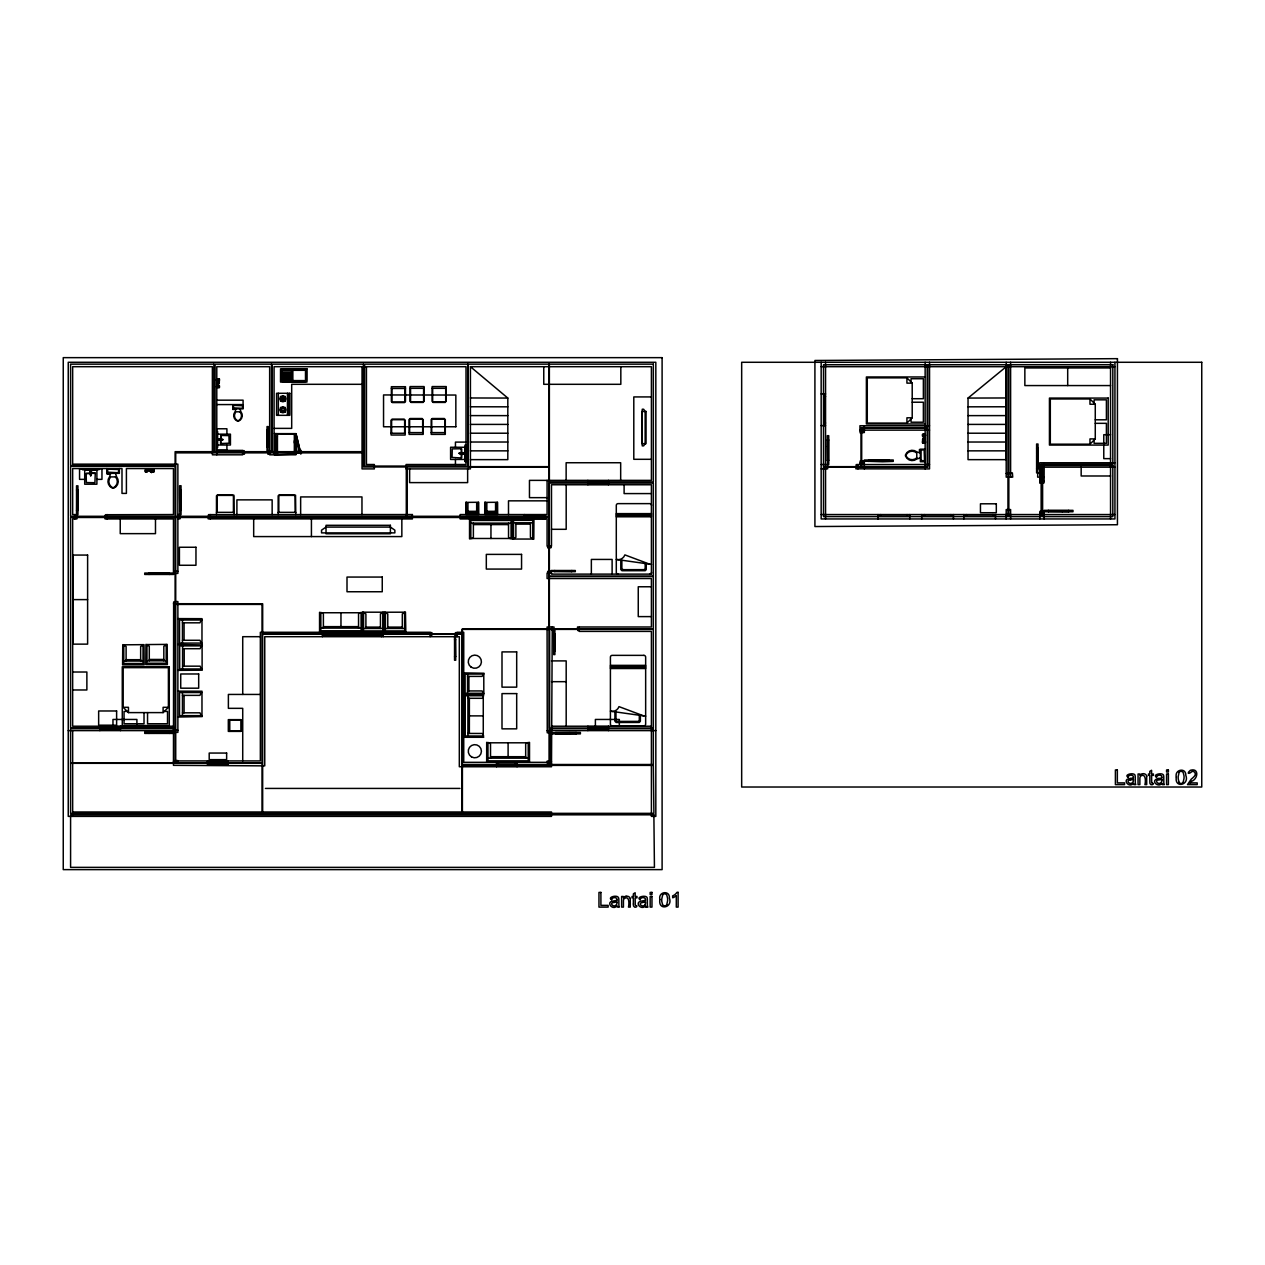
<?xml version="1.0" encoding="UTF-8"?>
<svg xmlns="http://www.w3.org/2000/svg" width="1265" height="1265" viewBox="0 0 1265 1265"><rect width="100%" height="100%" fill="white"/><g stroke="black" fill="none" stroke-linecap="round" stroke-linejoin="round"><path stroke-width="1.5" d="M467.892 735.993L467.908 695.75M469.362 733.447L469.378 698.296M469.536 538.969L469.552 518.95M470.833 538.969L470.833 520.453L511.076 520.468L511.076 538.969M473.379 523.109L473.379 537.356L472.224 538.479M483.262 736.009L483.262 695.75M486.677 762.336L486.693 742.318M487.974 742.318L487.974 760.834L528.217 760.834L528.217 742.334M490.52 758.162L490.52 743.962L489.397 742.808M490.947 538.479L490.962 524.596M508.103 756.691L508.103 742.808M508.53 523.125L508.53 537.372L509.732 538.495M512.372 538.969L512.372 518.95L512.515 539.19L513.543 538.89L513.543 520.342L532.771 520.342L532.771 538.89L533.798 539.19L533.941 518.95M525.671 758.178L525.671 743.931L526.872 742.808M529.513 762.352L529.513 742.334M579.259 627.345L579.259 631.393L651.412 631.393L651.412 816.384L655.823 816.384L655.823 362.28L68.247 362.28L68.247 816.384L551.493 816.384L551.493 811.988L72.658 811.988M483.262 697.142L482.155 698.296L467.908 698.296M617.02 900.174L617.02 900.253A18.69 18.69 0 0 1 613.794 900.917L613.177 901.044A8.665 8.665 0 0 0 612.102 901.249C606.188 902.404 612.608 911.053 617.162 905.787A3.89 3.89 0 0 0 617.51 907.1L619.407 907.1A3.937 3.937 0 0 1 618.917 905.629A16.319 16.319 0 0 1 618.87 904.491L618.838 899.81A7.811 7.811 0 0 0 618.743 898.482C618.474 893.896 606.504 897.328 611.691 899.731M645.529 900.174L645.529 900.253A18.69 18.69 0 0 1 642.304 900.917L641.592 901.075A8.665 8.665 0 0 0 640.628 901.249C634.445 902.973 641.497 910.832 645.688 905.787A3.89 3.89 0 0 0 646.036 907.1M86.178 473.49L95.27 473.078L94.922 482.724L86.336 482.55L86.178 473.49L95.428 473.331M91.586 471.481L90.115 470.849M91.46 471.861L90.669 475.624L90.036 471.07M90.195 471.513L90.542 474.011M91.064 474.011L91.238 471.94M143.056 644.723L142.992 663.493L123.78 663.493L123.78 644.929L122.752 644.644L122.594 664.868L144.163 664.868L144.02 644.644L123.764 644.818M166.237 644.47L166.174 663.24L146.961 663.24L146.961 644.676L145.934 644.391L145.775 664.615L167.344 664.615L167.201 644.391L146.946 644.565M362.391 612.339L362.391 632.279L362.533 612.039L363.561 612.339L363.561 630.903L382.773 630.903L382.773 612.339L383.801 612.039L383.959 632.279M405.828 632.279L405.448 611.975L404.642 612.339L404.642 630.903L385.43 630.903L385.43 612.339L384.402 612.039L384.244 632.279M216.868 380.559L217.833 380.117M282.49 411.331L284.056 410.619M282.807 397.384L281.684 399.566L284.135 399.471M110.703 473.331L109.502 476.905A7.258 7.258 0 0 0 112.459 488.164A2.388 2.388 0 0 0 113.708 488.164A7.258 7.258 0 0 0 116.665 476.905L115.463 473.331M236.002 408.832L235.005 411.805A6.025 6.025 0 0 0 237.456 421.134A1.977 1.977 0 0 0 238.5 421.134A6.025 6.025 0 0 0 240.951 411.805L239.955 408.832M282.617 408.421L281.463 409.876L282.696 411.22M284.277 409.528L283.455 408.358M645.197 904.317C643.521 908.634 636.643 903.289 642.588 902.435M497.192 502.252L496.971 513.606L485.444 513.606L485.286 502.252M283.502 397.684L284.293 398.665M221.517 439.176L223.067 439.524L221.565 440.062M460.571 453.866L458.863 453.281L460.586 452.87M662.686 894.893L661.769 898.988A24.968 24.968 0 0 0 661.801 901.518L662.607 904.665A2.641 2.641 0 0 0 666.908 904.744M1179.106 772.425L1178.189 776.504A24.968 24.968 0 0 0 1178.237 779.034L1179.027 782.197M666.782 904.665L667.604 900.727A25.743 25.743 0 0 0 667.572 898.197L666.782 895.035A2.546 2.546 0 0 0 662.56 894.798M1183.202 782.181L1184.04 778.244A25.743 25.743 0 0 0 1183.993 775.714L1183.202 772.567A2.546 2.546 0 0 0 1178.98 772.33M280.482 401.195L281.336 400.357M284.435 397.242L285.289 396.404M280.482 412.216L281.336 411.362M284.435 408.263L285.289 407.425M163.106 712.606L168.403 707.309L168.403 667.651L123.164 667.651L123.164 707.309L128.445 712.606L163.106 712.606L163.106 707.309L168.403 707.309M483.736 737.289L463.717 737.289L463.733 694.453L483.973 694.311L483.673 693.283L465.109 693.283L465.109 674.071L483.673 674.071L484.036 673.249L463.733 672.885M906.926 423.079L912.207 417.798L912.207 383.137L906.926 377.856L867.268 377.856L867.268 423.079L906.926 423.079L906.926 417.798L912.207 417.798M1089.971 444.189L1095.269 438.908L1095.269 404.247L1089.971 398.965L1050.314 398.965L1050.314 444.189L1089.971 444.189L1089.971 438.908L1095.269 438.908M221.834 439.208L222.656 439.951L219.383 438.971M463.37 454.135C465.615 451.368 463.449 456.159 460.239 453.787M1191.282 781.422C1198.018 779.477 1199.505 767.491 1190.333 770.306C1186.001 773.943 1189.179 774.354 1192.104 771.397C1194.982 770.749 1196.469 774.623 1194.255 776.378A25.79 25.79 0 0 1 1191.235 779.161L1187.503 784.616L1197.212 784.616L1197.212 782.893L1190.001 782.893M968.041 398.064L1006.244 366.692L1005.849 459.654L968.041 459.654L968.041 398.064L1006.102 397.969M90.321 474.217L90.732 475.94L91.365 474.28M219.335 440.236L221.865 439.999M460.144 453.866C456.222 452.158 467.465 452.238 463.069 453.882M462.911 452.712L463.844 452.728M461.535 457.93L461.488 448.743L461.456 457.977L452.064 457.44L452.253 448.885L461.44 448.743M201.799 644.486L201.799 643.079L179.519 643.079L179.519 620.024L201.799 620.024L202.052 618.68L177.875 618.601M177.875 717.034L202.226 716.591L201.799 715.626L179.519 715.626L179.519 692.556L201.799 692.556L202.052 691.228L177.875 691.149M483.783 674.055L483.815 693.315M220.806 435.476L220.521 443.572L229.123 443.193L228.949 435.603L220.837 435.46L220.743 443.715M920.367 457.835L916.777 459.021A7.258 7.258 0 0 1 905.519 456.064A2.388 2.388 0 0 1 905.519 454.815A7.258 7.258 0 0 1 916.777 451.858L920.367 453.06M462.895 452.917L460.792 453.091M299.41 452.696L300.264 452.459L295.52 434.765L294.666 434.986L299.41 452.696L296.943 452.886L294.365 442.26M146.677 471.671L146.961 469.268M153.792 469.268L153.492 471.671M478.297 502.252L478.075 513.606L466.548 513.606L466.326 502.252M1130.357 779.983C1124.838 779.983 1130.451 786.466 1133.155 781.754A4.633 4.633 0 0 0 1133.393 779.952L1133.44 779.287A14.69 14.69 0 0 1 1130.499 779.92L1130.499 779.967M614.078 902.435C608.402 902.372 614.047 909.013 616.719 904.222A4.633 4.633 0 0 0 616.956 902.419M1158.74 778.497L1158.123 778.576A8.665 8.665 0 0 0 1157.048 778.781C1150.549 781.359 1158.487 788.032 1162.108 783.304A3.89 3.89 0 0 0 1162.456 784.632L1164.353 784.616A3.937 3.937 0 0 1 1163.863 783.146A16.319 16.319 0 0 1 1163.8 782.007L1163.768 777.2A7.811 7.811 0 0 0 1163.689 775.998C1164.037 771.713 1151.45 774.528 1156.621 777.263M1130.23 778.497L1129.503 778.592A8.665 8.665 0 0 0 1128.538 778.781C1122.624 779.999 1129.028 788.538 1133.598 783.304A3.89 3.89 0 0 0 1133.946 784.632L1135.844 784.616A3.937 3.937 0 0 1 1135.353 783.146A16.319 16.319 0 0 1 1135.29 782.007L1135.258 777.2A7.811 7.811 0 0 0 1135.179 775.998C1135.448 771.65 1122.988 774.559 1128.111 777.263M219.003 438.892L218.181 439.556L219.035 440.283M219.525 439.967L221.422 439.445L219.509 439.192M359.75 612.75L358.548 613.873L358.548 628.104M299.362 452.427L297.228 452.554L294.334 440.868M968.041 406.824L1006.07 406.777M216.789 454.815L216.789 366.692L269.651 366.692L269.651 454.815L274.062 454.815L274.062 366.692L466.01 366.692L466.01 464.508L406.065 464.508L406.065 468.904L470.422 468.904L470.422 366.692L651.412 366.692L651.412 480.368L529.466 480.368L529.466 497.651L547.081 497.651M821.159 366.692L1114.939 366.692M1110.544 367.941L1024.856 367.941L1024.856 385.572L1110.544 385.572M282 369.443L305.498 369.443M304.612 370.313L281.81 370.313L281.81 380.591L304.612 380.591M281.81 372.226L291.662 372.226M281.81 372.511L291.662 372.511M281.81 373.491L291.662 373.491M281.81 373.776L291.662 373.776M281.81 374.661L291.662 374.661M281.81 374.962L291.662 374.962M281.81 375.895L291.662 375.895M281.81 376.195L291.662 376.195M281.81 377.065L291.662 377.065M925.142 376.97L866.383 376.97L866.383 423.965L925.142 423.965M281.81 377.365L291.662 377.365M281.81 378.251L291.662 378.251M281.81 378.535L291.662 378.535M217.833 379.089L219.493 379.089L219.493 380.559L217.833 380.559M219.193 379.389L216.868 379.089L217.058 382.394M281.81 379.421L291.662 379.421M216.236 379.832L219.193 379.832M281.81 379.721L291.662 379.721L291.662 371.198M217.833 380.275L219.193 380.275M217.833 380.86L219.193 380.86L219.193 378.804L217.833 378.804L217.643 381.492M217.501 382.394L217.501 381.477A6.167 6.167 0 0 0 219.288 381.303L219.288 382.441A6.167 6.167 0 0 0 217.501 382.267M282 381.477L305.498 381.477M216.789 382.394L218.798 382.394L218.798 384.086L216.789 384.086M912.207 383.137L906.926 383.137L906.926 377.856M362.043 384.307L291.693 384.307L291.693 428.376L274.062 428.376M217.833 385.619L219.193 385.619L219.193 387.675L217.833 387.675L217.643 384.086M216.789 385.92L219.193 386.205M217.833 385.92L219.493 385.92L219.493 387.39L217.833 387.39M216.236 386.647L219.193 386.647M219.193 387.09L216.868 387.39L217.058 384.086M391.375 388.466L405.48 388.466M410.034 388.323L424.123 388.323M432.14 388.323L446.245 388.323M288.167 393.731L289.053 393.731M821.159 393.921L825.555 393.921M823.8 396.562L825.555 396.562M651.412 396.925L633.797 396.925L633.797 459.306L651.412 459.306M912.207 398.712L923.371 398.712L923.371 378.725L911.037 378.725L911.037 381.967M216.789 400.167L243.086 400.167L243.086 404.579L216.789 404.579M410.919 401.891L423.253 401.891M433.025 401.891L445.359 401.891M392.261 402.049L404.594 402.049M912.207 402.223L923.371 402.223L923.371 422.21L911.037 422.21L911.037 418.968M410.919 402.428L423.253 402.428M433.025 402.428L445.359 402.428M392.261 402.57L404.594 402.57M1095.269 404.247L1089.971 404.247L1089.971 398.965M288.167 414.888L289.053 414.888M968.041 415.632L1006.023 415.6M409.971 418.525L422.304 418.525M432.077 418.525L444.426 418.525M409.971 419.047L422.304 419.047M432.077 419.047L444.426 419.047M391.96 419.158L404.294 419.158M391.96 419.695L404.294 419.695M1095.269 419.806L1106.416 419.806L1106.416 399.835L1094.083 399.835L1094.083 403.076M823.8 423L825.555 423M1095.269 423.332L1106.416 423.332L1106.416 443.319L1094.083 443.319L1094.083 440.078M470.422 424.407L507.818 424.407M968.041 424.407L1005.991 424.407M821.159 425.641L825.555 425.641M929.538 425.736L859.947 425.736L859.947 430.748L864.343 430.748M216.789 428.772L226.909 428.772L226.909 434.164M267.026 430.1L268.196 430.1M859.947 430.132L929.538 430.132M217.121 431.302L217.295 447.668M216.789 431.571L217.627 431.571L217.627 447.383L216.789 447.383M409.101 432.614L423.19 432.614M431.207 432.614L445.296 432.614M391.075 433.262L405.18 433.262M470.422 433.215L507.818 433.215M968.041 433.215L1005.96 433.215M217.738 434.164L230.436 434.164L230.436 445.011L217.738 445.011M295.899 434.354L274.394 433.642L295.899 433.642L295.899 454.799L274.394 454.799L295.899 454.088M924.098 434.496L922.438 434.496L922.438 435.966L924.098 435.966M925.142 434.496L922.723 434.78M1110.544 434.701L1103.776 434.701L1103.776 458.642L1110.544 458.642M922.723 435.223L925.695 435.223M922.723 435.666L925.142 435.966M277.446 436.093L276.387 436.093L276.387 452.317L277.446 452.317M925.142 437.785L923.118 437.785L923.118 439.493L925.142 439.493M922.644 439.429L922.644 440.568A6.167 6.167 0 0 1 924.415 440.394L924.415 439.493A6.167 6.167 0 0 1 922.644 439.429L922.644 440.568M827.326 439.92L828.733 439.92M924.098 441.311L922.438 441.311L922.438 442.782L924.098 442.782M925.142 441.311L922.723 441.611M470.422 442.023L507.818 442.023M922.723 442.054L925.695 442.054M968.041 442.023L1005.912 442.023M466.01 442.102L455.447 442.102L455.447 447.257M922.723 442.497L925.142 442.782M466.01 445.043L465.141 445.043L465.141 461.567L466.01 461.567M267.026 447.146L268.196 447.146M1036.604 448.237L1038.012 448.237M925.142 449.17L920.367 449.17L920.367 461.709L925.142 461.709M216.789 450.198L226.909 450.198L226.909 445.264M216.789 450.403L242.643 450.403L242.643 454.815L212.378 454.815L212.378 366.692L72.658 366.692L72.658 464.144L177.875 464.144L177.875 573.393L175.044 573.393M242.643 450.672L244.113 450.672L244.398 451.842L244.398 454.198L242.643 454.198M269.666 450.672L267.026 450.672L267.026 435.682M920.367 450.672L919.465 449.47L919.465 451.257L920.367 451.257M470.422 450.846L507.818 450.846M968.041 450.846L1005.881 450.846M269.666 454.198L267.895 454.198L268.196 435.682M470.422 459.638L507.818 459.654L507.818 398.064L470.422 366.692M827.326 460.365L828.733 460.365M868.581 460.318L889.026 460.318M868.581 461.093L889.026 461.235L889.026 460.001M1114.939 462.769L1039.767 462.769L1039.767 481.791M864.343 463.18L859.947 463.18L859.947 464.508M821.159 464.508L828.733 464.587L828.733 435.682L827.326 435.682L827.326 446.26M929.538 464.508L856.231 464.587L855.867 468.825L929.538 468.904L929.538 362.28M1039.767 467.165L1114.939 467.165M821.159 468.904L827.674 468.825L827.326 446.608M1036.604 468.683L1038.012 468.683M145.507 469.268L146.961 469.347M152.322 469.268L153.792 469.347M146.534 469.536L148.796 469.536M150.503 469.536L152.765 470.311M150.503 469.979L152.765 470.121M146.534 470.121L148.796 470.121M150.44 471.766L151.579 472.525L150.44 471.766A6.167 6.167 0 0 0 150.614 469.979M1010.609 472.904L1012.38 472.904L1012.727 477.142L1006.197 477.142L1006.197 362.28M1039.767 472.904L1036.604 472.904L1036.604 454.941M1006.197 473.442L1010.609 473.442M1110.544 475.988L1081.164 475.988L1081.164 467.165M1039.767 477.142L1037.664 477.142L1038.012 454.941M1039.767 477.395L1044.178 477.395M84.708 479.356L79.553 479.356L79.553 468.777L101.959 468.777L101.959 479.356L96.899 479.356M587.861 480.795L608.433 480.795M1039.767 481.095L1044.178 481.095M1042.676 482.851L1044.084 482.851L1044.178 462.769M1042.676 483.214L1039.846 483.214L1039.846 481.095M587.861 484.321L608.433 484.321M179.63 489.966L181.037 489.966M76.532 490.061L77.94 490.061M651.412 493.587L624.104 493.587L624.104 484.764M217.564 495.39L232.997 495.39M279.265 495.39L294.682 495.39M547.081 500.845L508.498 500.845L508.498 514.555M466.548 502.727L467.939 503.391L467.939 512.135M478.075 502.727L476.668 503.391L476.668 512.135M485.444 502.727L486.835 503.391L486.835 512.135M496.971 502.727L495.564 503.391L495.564 512.135M76.532 510.491L77.94 510.491M179.63 510.412L181.037 510.412M1048.306 510.665L1068.751 510.665M467.939 511.329L476.668 511.329M486.835 511.329L495.564 511.329M1042.676 511.408L1039.846 511.408L1039.846 513.527M1048.306 511.44L1068.751 511.582M1042.676 511.756L1062.062 511.756M1062.41 511.756L1072.989 511.756L1072.989 510.348L1044.084 510.348L1044.178 518.95M466.548 512.135L478.075 512.135M485.444 512.135L496.971 512.135M216.473 512.357L234.088 512.357M278.158 512.357L295.789 512.357M616.292 513.622L651.538 513.622M1044.178 513.527L1039.767 513.527L1039.767 518.95M177.875 514.555L181.037 514.634L181.037 496.671M616.292 514.665L651.538 514.665M821.159 514.555L1114.939 514.555M524.437 514.997L545.009 514.997M616.292 515.725L651.538 515.725M878.005 516.31L909.725 516.31M921.711 516.31L953.431 516.31M963.756 516.31L995.492 516.31M616.292 516.784L651.538 516.784M524.437 518.524L545.009 518.524M177.875 518.871L179.978 518.871L179.63 496.671M513.543 522.777L532.771 522.777M470.833 523.109L511.076 523.125M515.883 524.121L530.43 524.121M473.379 524.596L508.53 524.596M551.493 529.308L566.182 529.308L566.182 484.764M513.543 538.447L515.883 537.356L515.883 522.777M532.771 538.447L530.43 537.356L530.43 522.777M470.833 538.479L511.076 538.495M513.527 539.048L532.802 539.048M554.75 570.752L571.796 570.752M105.074 516.136L105.074 518.95L173.463 518.95L173.463 571.274L177.875 571.274M554.75 571.401L571.796 571.401M175.044 573.045L144.732 573.045L144.732 574.452L155.31 574.452M148.97 573.361L169.415 573.361M148.97 574.278L169.415 574.136M155.658 574.452L173.637 574.452L173.637 571.274M651.412 586.77L638.256 586.77L638.256 616.608L651.412 616.608M72.927 599.61L87.617 599.61M175.044 601.587L177.875 601.587L177.875 732.356L175.044 732.356M175.044 601.95L173.637 601.95L173.463 765.341L264.749 765.863L264.749 636.69L459.322 636.69L459.322 766.748L551.493 766.748L552.252 626.997M173.463 603.705L262.677 603.832L262.677 633.797L462.12 633.797L462.12 629.1L549.057 629.1L549.057 517.48L175.724 517.48L175.724 603.832M363.529 612.197L382.805 612.197M385.414 612.228L404.673 612.197M320.836 612.75L361.094 612.75M363.561 612.782L365.901 613.889L365.901 628.468M382.773 612.782L380.449 613.889L380.449 628.468M385.43 612.782L387.77 613.889L387.77 628.468M404.642 612.782L402.317 613.889L402.317 628.468M182.445 622.823L199.933 622.823L201.262 620.024M323.397 626.649L358.548 626.634M365.901 627.108L380.449 627.108M387.77 627.108L402.317 627.108M320.851 628.12L361.094 628.104M363.561 628.468L382.773 628.468M385.43 628.468L404.642 628.468M552.252 630.523L554.892 630.523L554.892 654.606L553.706 654.606L553.706 629.337M579.259 630.523L577.805 630.523L577.805 629.337M322.369 632.721L383.168 632.721M430.163 632.626L431.918 632.626L431.634 636.153L430.163 636.153M457.187 632.626L455.432 632.626L455.716 660.235L454.546 660.235L454.546 636.153L457.187 636.153M553.706 634.034L554.892 634.034M322.369 636.248L383.168 636.248M260.353 636.69L242.722 636.69L242.722 694.438M454.546 639.679L455.716 639.679M182.445 640.28L199.933 640.28L201.262 643.079M177.875 644.486L202.368 644.929L202.068 645.877L179.662 645.909L179.662 668.964L201.926 668.964L202.289 670.197L178.001 670.371M146.961 645.118L149.286 646.225L149.286 660.804M166.174 645.118L163.833 646.225L163.833 660.804M123.78 645.371L126.105 646.478L126.105 661.057M142.992 645.371L140.652 646.478L140.652 661.057M182.587 648.708L200.076 648.708L201.388 645.909M553.706 651.08L554.892 651.08M454.546 656.709L455.716 656.709M149.286 659.445L163.833 659.445M126.105 659.697L140.652 659.697M123.78 661.057L142.992 661.057M146.961 660.804L166.174 660.804M551.493 660.899L566.182 660.899L566.182 726.221M610.41 665.358L645.656 665.358M182.587 666.165L200.076 666.165L201.388 668.964M610.41 666.418L645.656 666.418M610.41 667.461L645.656 667.461M610.41 668.521L645.656 668.521M72.658 672.015L86.874 672.015L86.874 689.978L72.658 689.978M467.544 676.395L482.123 676.395L483.23 674.071M551.493 681.677L566.182 681.677M467.544 690.943L482.123 690.943L483.23 693.283M260.353 694.438L228.38 694.438L228.38 708.337L242.722 708.337L242.722 760.929M182.445 695.37L199.933 695.37L201.262 692.556M483.752 695.75L465.235 695.75L465.235 735.993L483.736 736.009M123.164 707.309L128.445 707.309L128.445 712.606M127.275 711.42L124.049 711.42L124.049 723.754L144.02 723.754L144.02 712.606M164.292 711.42L167.518 711.42L167.518 723.754L147.546 723.754L147.546 712.606M182.445 712.812L199.933 712.812L201.262 715.626M469.378 715.879L483.262 715.879M240.793 719.643L228.317 719.643L228.317 731.391L240.793 731.391M229.771 720.085L240.793 720.085M173.463 726.221L72.658 726.221L72.658 518.95L76.88 518.95L76.88 516.136M551.493 726.221L651.412 726.221M99.856 726.648L120.412 726.648M587.861 726.648L608.433 726.648M99.856 730.174L120.412 730.174M177.875 730.253L173.463 730.253L173.637 733.415L155.658 733.415M587.861 730.174L608.433 730.174M68.247 730.617L173.463 730.617M551.493 730.617L655.823 730.617M547.081 730.711L551.493 730.711M229.771 730.964L240.793 730.964M175.044 732.008L144.732 732.008L144.732 733.415L155.31 733.415M148.97 732.324L169.415 732.324M569.471 732.467L547.255 732.815L547.081 626.997L554.007 626.997L554.007 629.337M569.819 732.467L580.398 732.467L580.398 733.874L569.819 733.874M148.97 733.099L169.415 733.241M467.892 733.447L482.139 733.463L483.262 734.649M555.715 733.7L576.16 733.558M551.493 733.874L569.471 733.874M487.974 742.808L528.217 742.808M490.52 756.691L525.671 756.707M487.974 758.162L528.217 758.178M175.044 760.565L177.875 760.565L177.875 762.668L173.637 762.668L173.637 760.913L175.044 760.913M177.875 760.929L260.353 760.929L260.353 632.279L430.163 632.279L430.163 636.69M207.539 761.372L228.095 761.372M551.493 761.372L547.255 761.024L547.255 763.127L551.493 763.127M173.463 761.973L177.875 761.973M547.081 762.336L463.733 762.336L463.733 632.279L457.187 632.279L457.187 636.69M496.544 762.779L517.1 762.779M207.539 764.898L228.095 764.898M496.544 766.305L517.1 766.305M265.413 788.427L459.986 788.427M646.036 907.1L647.917 907.1A3.937 3.937 0 0 1 647.443 905.629A16.319 16.319 0 0 1 647.38 904.491L647.348 899.81A7.811 7.811 0 0 0 647.269 898.482C647.822 894.228 635.014 896.948 640.201 899.731M470.422 406.777L507.818 406.824M470.422 415.6L507.818 415.632M470.422 397.969L507.818 398.064M322.195 612.75L323.381 613.873L323.397 628.12M460.792 453.613L462.99 454.04M651.538 564.411L616.292 559.446A7.163 7.163 0 0 0 624.878 554.892L649.498 564.127M645.656 716.148L610.41 711.183A7.163 7.163 0 0 0 618.996 706.629L643.616 715.864M145.507 469.347L145.791 471.671M635.694 905.487C638.825 905.566 635.046 909.092 633.559 906.04A8.982 8.982 0 0 1 633.417 903.985M1152.02 782.972C1155.862 783.478 1150.771 786.371 1149.996 783.573A8.982 8.982 0 0 1 1149.853 781.517L1149.79 775.382L1148.478 775.382L1148.478 773.99L1149.79 773.99L1149.79 771.35L1151.593 770.274L1151.593 773.99L1153.395 773.99L1153.395 775.382L1151.593 775.382L1151.688 782.592M280.482 396.404L281.336 397.242M284.435 400.357L285.289 401.195M280.482 407.425L281.336 408.263M284.435 411.362L285.289 412.216M635.251 905.044L635.157 897.865L636.975 897.865L636.975 896.458L635.157 896.458L635.157 892.742L633.37 893.833L633.37 896.458L632.041 896.458L632.041 897.865L633.37 897.865L633.37 903.985M361.094 612.26L361.094 630.776L320.851 630.776L320.836 612.276M340.965 612.75L340.965 626.634M319.555 612.276L319.555 632.294M1161.95 779.952L1161.95 779.287A14.69 14.69 0 0 1 1159.009 779.92C1153.459 779.714 1158.661 786.545 1161.665 781.754A4.633 4.633 0 0 0 1161.902 779.952M1114.939 362.28L1114.939 518.95L821.159 518.95L821.159 362.28M1110.544 362.28L1110.544 518.95M1068.751 510.348L1068.751 511.756M1067.692 367.941L1067.692 385.572M1048.306 510.348L1048.306 511.756M1038.012 454.578L1038.012 444.015L1036.604 444.015L1036.604 454.578M1037.838 448.237L1037.838 468.683M1037.695 448.237L1037.695 468.683M1036.778 448.237L1036.92 468.683M1010.609 362.28L1010.609 477.142M1010.609 518.95L1010.609 509.574L1006.197 509.574L1006.197 518.95M995.492 514.555L995.492 518.95M992.835 514.555L992.835 516.31M966.413 514.555L966.413 516.31M963.756 514.555L963.756 518.95M953.431 514.555L953.431 518.95M950.79 514.555L950.79 516.31M925.142 362.28L925.142 468.904M924.873 435.524L924.873 437.785M924.873 439.493L924.873 441.754M924.288 435.524L924.288 437.785M924.288 440.394L924.288 441.754M924.351 514.555L924.351 516.31M921.711 514.555L921.711 518.95M909.725 514.555L909.725 518.95M907.084 514.555L907.084 516.31M880.646 514.555L880.646 516.31M878.005 514.555L878.005 518.95M868.581 460.001L868.581 461.409M864.343 425.736L864.343 432.519L860.121 432.867L860.121 430.748M864.343 468.904L864.343 460.001L893.248 460.001L893.248 461.409L882.685 461.772L860.121 461.061L860.121 463.18M857.986 464.508L857.986 468.904M828.417 439.92L828.417 460.365M827.642 439.92L827.5 460.365M825.555 362.28L825.555 518.95M823.8 393.921L823.8 425.641M646.257 563.668L646.241 569.582L645.229 570.705L621.969 570.736L620.799 569.487L620.799 560.079M645.197 563.526L645.166 568.57L644.17 569.645L623.076 569.677L621.858 568.475L621.858 560.237M640.375 715.405L640.375 721.224L639.299 722.457L616.134 722.473L614.932 721.271L614.917 711.816M639.315 715.263L639.299 720.212L638.287 721.382L617.146 721.414L615.976 720.212L615.976 711.974M620.83 366.692L620.83 384.307L543.76 384.307L543.76 366.692M620.672 480.368L620.672 462.737L566.135 462.737L566.135 480.368M619.328 726.221L619.328 719.453L595.388 719.453L595.388 726.221M617.02 902.419L617.02 901.755A14.69 14.69 0 0 1 614.063 902.404M612.118 574.12L612.118 559.43L591.356 559.43L591.356 574.12M608.433 480.368L608.433 484.764M608.433 726.221L608.433 730.617M606.963 480.795L606.963 481.68L589.332 481.68L589.332 480.795M606.963 730.174L606.963 729.304L589.332 729.304L589.332 730.174M606.662 481.68L606.662 484.321M606.662 726.648L606.662 729.304M604.022 480.795L604.022 481.68M604.022 729.304L604.022 730.174M592.273 480.795L592.273 481.68M592.273 729.304L592.273 730.174M589.632 481.68L589.632 484.321M589.632 726.648L589.632 729.304M587.861 480.368L587.861 484.764M587.861 726.221L587.861 730.617M577.504 629.337L577.504 626.997L651.412 626.997L651.412 578.532L547.081 578.532L547.081 573.14L551.493 573.14L551.493 574.12L651.412 574.12L651.412 484.764L551.493 484.764L551.493 546.116L547.081 546.116L547.081 518.95L460.128 518.95L460.128 514.555L547.081 514.555L547.081 480.368M576.16 732.467L576.16 733.874M571.796 570.499L571.796 571.669M555.715 732.467L555.715 733.874M554.75 570.499L554.75 571.669M554.623 634.034L554.623 651.08M553.975 634.034L553.975 651.08M551.224 546.116L551.224 547.587L550.054 547.872L547.698 547.872L547.698 546.116M551.224 573.14L551.224 570.499L575.306 570.499L575.306 571.669L547.698 571.369L547.698 573.14M545.009 514.555L545.009 518.95M543.539 514.997L543.539 515.867L525.908 515.867L525.908 514.997M543.238 515.867L543.238 518.524M540.598 514.997L540.598 515.867M528.849 514.997L528.849 515.867M526.208 515.867L526.208 518.524M524.437 514.555L524.437 518.95M517.1 762.336L517.1 766.748M515.63 766.305L515.63 765.42L497.999 765.42L497.999 766.305M515.329 762.779L515.329 765.42M512.689 765.42L512.689 766.305M500.94 765.42L500.94 766.305M498.299 762.779L498.299 765.42M496.544 762.336L496.544 766.748M468.904 676.395L468.904 690.943M467.639 468.904L467.639 482.613L409.623 482.613L409.623 468.904M467.544 674.071L467.544 693.283M455.447 459.448L455.447 464.508M455.447 639.679L455.447 656.709M454.815 639.679L454.815 656.709M446.245 401.543L446.245 386.568L432.14 386.568L432.14 401.543M445.707 388.323L445.707 401.543M445.296 419.395L445.296 434.385L431.207 434.385L431.207 419.395M444.774 419.395L444.774 432.614M432.662 388.323L432.662 401.543M431.729 419.395L431.729 432.614M424.123 401.543L424.123 386.568L410.034 386.568L410.034 401.543M423.601 388.323L423.601 401.543M423.19 419.395L423.19 434.385L409.101 434.385L409.101 419.395M422.668 419.395L422.668 432.614M410.556 388.323L410.556 401.543M409.623 419.395L409.623 432.614M405.48 401.685L405.48 386.711L391.375 386.711L391.375 401.685M405.18 420.043L405.18 435.018L391.075 435.018L391.075 420.043M404.958 388.466L404.958 401.685M404.642 420.043L404.642 433.262M401.843 518.95L401.843 536.581L253.68 536.581L253.68 518.95M391.913 388.466L391.913 401.685M391.612 420.043L391.612 433.262M383.168 632.279L383.168 636.69M381.714 636.248L381.714 635.362L363.197 635.362L363.197 636.248M381.413 632.279L381.413 636.69M378.773 635.362L378.773 636.248M366.439 366.692L366.439 464.508L374.345 464.508L374.345 468.904L362.043 468.904L362.043 366.692M366.138 635.362L366.138 636.248M363.498 632.721L363.498 635.362M362.027 636.248L362.027 635.362L343.527 635.362L343.527 636.248M361.964 514.555L361.964 496.924L300.643 496.924L300.643 514.555M361.727 632.721L361.727 635.362M359.086 635.362L359.086 636.248M346.452 635.362L346.452 636.248M343.811 632.721L343.811 635.362M342.341 636.248L342.341 635.362L323.84 635.362L323.84 636.248M342.056 632.279L342.056 635.362M339.415 635.362L339.415 636.248M326.781 635.362L326.781 636.248M324.14 632.721L324.14 635.362M322.369 632.279L322.369 636.69M311.427 518.95L311.427 536.581M306.367 370.313L306.367 380.591M305.498 371.198L305.498 379.721M295.789 514.555L295.551 495.168L279.265 494.726L278.158 495.833L278.158 514.555M295.125 495.833L295.125 512.357M294.334 434.338L294.334 454.072M292.847 371.198L292.847 379.721M289.353 394.032L289.353 414.588M289.021 402.397L289.021 406.16M288.199 402.397L288.199 406.16M287.882 394.032L287.882 414.588M287.44 393.288L287.44 415.331M281.115 370.313L281.115 380.591M278.822 495.833L278.822 512.357M278.332 393.288L278.332 415.331M277.446 434.338L277.446 454.072M275.106 434.354L275.106 454.088M274.742 434.354L274.742 454.088M272.149 514.555L272.149 499.865L236.903 499.865L236.903 514.555M268.196 435.397L268.196 426.574L267.026 426.574L267.026 435.397M267.927 430.1L268.054 447.146M267.168 430.1L267.279 447.146M241.536 720.386L241.536 730.664M241.093 720.386L241.093 730.664M234.515 408.832L233.029 409.575L234.025 408.832M234.088 514.555L233.883 495.184L217.564 494.726L216.473 495.833L216.473 514.555M233.424 495.833L233.424 512.357M229.771 719.643L229.771 731.391M228.095 760.929L228.095 765.341M226.641 764.898L226.641 764.013L209.01 764.013L209.01 764.898M226.34 761.372L226.34 764.013M223.699 764.013L223.699 764.898M219.288 381.303L219.288 382.441M217.121 495.833L217.121 512.357M211.951 764.013L211.951 764.898M210.29 514.555L210.29 518.95M209.31 761.372L209.31 764.013M207.539 760.929L207.539 765.341M202.1 645.862L202.1 668.995M201.973 619.976L201.973 643.11M201.973 692.524L201.973 715.658M184.2 648.708L184.2 666.165M184.073 622.823L184.073 640.28M184.073 695.37L184.073 712.812M182.587 645.909L182.587 668.964M182.445 620.024L182.445 643.079M182.445 692.556L182.445 715.626M181.037 496.307L181.037 485.744L179.63 485.744L179.63 496.307M180.863 489.966L180.721 510.412M169.415 573.045L169.415 574.452M169.415 732.008L169.415 733.415M155.484 518.95L155.484 533.64L120.238 533.64L120.238 518.95M153.792 470.311L153.792 471.972L152.322 471.972L152.322 470.311M153.065 468.714L153.065 471.671M152.622 470.311L152.622 471.671M150.503 469.268L150.503 471.276L148.796 471.276L148.796 469.268M148.97 573.045L148.97 574.452M148.97 732.008L148.97 733.415M146.961 470.311L146.961 471.972L145.507 471.972L145.507 470.311M146.234 468.714L146.234 471.671M136.905 726.221L136.905 719.453L112.965 719.453L112.965 726.221M120.412 726.221L120.412 730.617M119.353 468.556L119.353 473.331L106.813 473.331L106.813 468.556M118.942 730.174L118.942 729.304L101.326 729.304L101.326 730.174M118.657 726.648L118.657 729.304M116.016 729.304L116.016 730.174M108.901 473.331L108.901 474.217L107.114 474.217L108.316 473.331M107.193 514.555L107.193 518.95M105.438 516.136L105.438 514.728L173.463 514.555L173.463 468.556L126.405 468.556L126.405 493.397L121.993 493.397L121.993 468.556L72.658 468.556L72.658 514.555L77.94 514.728L77.94 496.75M104.268 729.304L104.268 730.174M101.611 726.648L101.611 729.304M99.856 726.221L99.856 730.617M99.018 468.777L99.018 469.663L82.494 469.663L82.494 468.777M77.94 496.402L77.94 485.823L76.532 485.823L76.532 496.402M76.849 490.061L76.706 510.491M76.532 496.75L76.532 516.136M74.761 514.555L74.761 518.95M72.658 730.617L72.658 816.384M611.454 899.636A3.273 3.273 0 0 1 616.545 898.292A2.23 2.23 0 0 1 616.956 899.874M630.176 898.703A8.033 8.033 0 0 1 630.255 899.984L630.27 907.1L628.468 907.1C629.274 903.59 629.417 895.209 624.278 898.514A1.818 1.818 0 0 0 623.914 898.956L623.55 899.937A6.973 6.973 0 0 0 623.439 901.281L623.439 907.1L621.637 907.1L621.637 896.458L623.25 896.458L623.408 897.755A3.842 3.842 0 0 1 626.096 896.237M626.112 896.284A3.684 3.684 0 0 1 630.413 898.624M639.964 899.636A3.273 3.273 0 0 1 645.055 898.292A2.23 2.23 0 0 1 645.466 899.874M642.588 902.404A14.69 14.69 0 0 0 645.545 901.803L645.529 902.419A4.633 4.633 0 0 1 645.276 904.238M300.485 449.945A2.941 2.941 0 0 1 301.355 453.218M151.579 471.766A6.167 6.167 0 0 1 151.405 469.979M651.538 505.383A1.755 1.755 0 0 0 649.767 503.628L618.047 503.628A1.755 1.755 0 0 0 616.292 505.383L616.292 572.365A1.755 1.755 0 0 0 618.047 574.12M651.538 572.365A1.755 1.755 0 0 1 649.767 574.12M1189.986 782.877A7.116 7.116 0 0 1 1191.282 781.438M1183.328 782.276A2.641 2.641 0 0 1 1178.901 782.276M1156.4 777.169A3.273 3.273 0 0 1 1161.476 775.824M1161.523 775.793A2.23 2.23 0 0 1 1161.902 777.39M1161.966 777.912A18.69 18.69 0 0 1 1158.74 778.449M1146.596 776.236A8.033 8.033 0 0 1 1146.675 777.501L1146.707 784.616L1144.904 784.616C1145.932 781.343 1145.695 772.646 1140.698 776.046A1.818 1.818 0 0 0 1140.334 776.489L1139.986 777.469A6.973 6.973 0 0 0 1139.876 778.813L1139.86 784.616L1138.057 784.616L1138.057 773.99L1139.686 773.99L1139.828 775.287A3.842 3.842 0 0 1 1142.532 773.769A3.684 3.684 0 0 1 1146.833 776.141M1127.874 777.169A3.273 3.273 0 0 1 1132.966 775.824A2.23 2.23 0 0 1 1133.393 777.39M1133.456 777.912A18.69 18.69 0 0 1 1130.23 778.449M262.677 634.081L262.661 813.348L462.105 813.348L462.12 634.081L262.677 634.081M462.405 765.388L462.389 813.348L653.894 813.348L653.341 765.388L462.405 765.388M659.903 899.542C657.784 910.99 673.106 907.875 669.406 898.118C670.007 889.769 657.816 891.651 659.903 899.542M1176.323 777.058C1174.284 788.712 1189.685 785.186 1185.827 775.413C1186.19 767.159 1174.252 769.389 1176.323 777.058M107.414 472.177L118.357 472.731L118.736 469.521L107.81 469.157L107.414 472.13M233.282 407.868L242.342 408.326L242.674 405.733L233.677 405.369L233.282 407.868M920.952 460.555L924.525 460.745L924.13 449.787L920.967 450.134L920.952 460.523M149.08 470.517L150.25 470.612L149.08 470.517M217.501 383.184L218.671 383.263L217.501 383.184M923.244 438.607L924.415 438.734L923.26 438.528M218.355 439.54L218.94 440.283L218.513 439.493M465.852 502.395L465.836 514.428L478.787 514.428L478.692 502.284L465.852 502.395M484.748 502.395L484.732 514.428L497.667 514.428L497.588 502.284L484.748 502.395M645.15 443.651L643.632 445.881L642.256 445.881L642.256 409.228L643.632 409.228L645.15 411.473L645.15 443.651M326.022 527.094L321.547 530.146L321.547 532.881L394.854 532.881L394.854 530.146L390.395 527.094L326.022 527.094M296.073 433.942L300.849 453.819L296.073 433.942M1117.438 358.659L814.913 360.478L814.913 526.54L1117.438 524.738L1117.438 358.659M662.101 357.647L63.25 357.647L63.25 869.624L662.101 869.624L662.101 357.647M1201.75 362.28L741.67 362.28L741.67 787.02L1201.75 787.02L1201.75 362.28M213.912 364.146L70.571 364.146L70.571 465.488L175.139 465.488L175.139 451.684L213.912 451.684L213.912 364.146M271.485 364.146L215.097 364.146L215.097 451.684L271.485 451.684L271.485 364.146M363.419 364.146L272.07 364.146L272.07 451.684L363.419 451.684L363.419 364.146M467.702 364.146L364.605 364.146L364.605 466.073L467.702 466.073L467.702 364.146M549.057 364.146L467.987 364.146L467.987 466.659L549.057 466.659L549.057 364.146M653.341 364.146L549.358 364.146L549.358 481.933L653.341 481.933L653.341 364.146M927.182 364.731L823.499 364.731L823.499 466.659L861.038 466.659L861.038 427.602L927.182 427.602L927.182 364.731M1007.952 364.731L927.767 364.731L927.767 467.244L823.499 467.244L823.499 516.594L1007.952 516.594L1007.952 364.731M1112.821 364.715L1008.837 364.715L1008.837 516.594L1041.142 516.594L1041.142 464.302L1112.821 464.302L1112.821 364.715M306.968 368.842L280.53 368.842L280.53 382.062L306.968 382.062L306.968 368.842M289.796 393.288L276.576 393.288L276.576 415.331L289.796 415.331L289.796 393.288M1108.187 398.08L1049.444 398.08L1049.444 445.074L1108.187 445.074L1108.187 398.08M243.18 404.879L232.776 404.879L232.776 408.832L243.18 408.832L243.18 404.879M646.051 411.473L641.814 411.473L641.814 443.651L646.051 443.651L646.051 411.473M239.955 411.805L236.002 411.805A5.613 5.613 0 0 0 237.172 420.47A1.977 1.977 0 0 0 238.8 420.47A5.613 5.613 0 0 0 239.955 411.805M455.843 426.764L383.548 426.764L383.548 394.949L455.843 395.044L455.843 426.764M927.182 428.187L861.686 428.187L861.686 466.659L927.182 466.659L927.182 428.187M924.098 434.195L922.723 434.195L922.723 436.251L924.098 436.251L924.098 434.195M924.098 441.026L922.723 441.026L922.723 443.082L924.098 443.082L924.098 441.026M465.662 444.758L465.488 461.851L465.662 444.758M464.84 447.257L450.593 447.257L450.593 459.448L464.84 459.448L464.84 447.257M363.419 452.854L175.724 452.854L175.724 516.294L406.302 516.294L406.302 466.959L363.419 466.959L363.419 452.854M1112.821 465.488L1042.613 465.488L1042.613 516.594L1112.821 516.594L1112.821 465.488M175.139 466.374L70.571 466.374L70.571 516.294L175.139 516.294L175.139 466.374M549.057 466.959L407.188 466.959L407.188 516.294L549.057 516.294L549.057 466.959M99.302 469.141L82.209 469.315L99.302 469.141M96.899 469.963L84.708 469.963L84.708 484.21L96.899 484.21L96.899 469.963M147.262 470.311L145.206 470.311L145.206 471.671L147.262 471.671L147.262 470.311M154.093 470.311L152.037 470.311L152.037 471.671L154.093 471.671L154.093 470.311M115.463 476.905L110.703 476.905A6.768 6.768 0 0 0 112.095 487.373A2.388 2.388 0 0 0 114.071 487.373A6.768 6.768 0 0 0 115.463 476.905M653.341 483.103L549.358 483.103L549.358 576.223L653.341 576.223L653.341 483.103M996.314 503.802L980.454 503.802L980.454 512.72L996.314 512.72L996.314 503.802M412.39 514.555L208.535 514.634L208.187 518.871L412.39 518.95L412.39 514.555M175.139 517.48L70.571 517.48L70.571 727.786L175.139 727.786L175.139 517.48M390.395 525.307L326.022 525.307L326.022 533.767L390.395 533.767L390.395 525.307M195.964 547.255L179.409 547.255L179.409 565.265L195.964 565.265L195.964 547.255M521.559 554.386L486.313 554.386L486.313 569.076L521.559 569.076L521.559 554.386M87.617 555.066L72.927 555.066L72.927 644.138L87.617 644.138L87.617 555.066M653.341 576.508L549.358 576.508L549.358 629.1L653.341 629.1L653.341 576.508M382.251 577.061L347.005 577.061L347.005 591.751L382.251 591.751L382.251 577.061M262.092 604.417L175.724 604.417L175.724 763.032L262.092 763.032L262.092 604.417M549.057 629.385L462.405 629.385L462.405 764.503L549.057 764.503L549.057 629.385M653.341 629.385L549.643 629.385L549.643 728.087L653.341 728.087L653.341 629.385M516.689 651.902L501.999 651.902L501.999 687.148L516.689 687.148L516.689 651.902M643.885 655.365L612.165 655.365A1.755 1.755 0 0 0 610.41 657.12L610.41 724.102A1.755 1.755 0 0 0 612.165 725.857L643.885 725.857A1.755 1.755 0 0 0 645.656 724.102L645.656 657.12A1.755 1.755 0 0 0 643.885 655.365M169.273 666.782L122.278 666.782L122.278 725.525L169.273 725.525L169.273 666.782M198.684 673.976L180.721 673.976L180.721 688.192L198.684 688.192L198.684 673.976M516.689 693.6L501.999 693.6L501.999 728.846L516.689 728.846L516.689 693.6M116.617 710.977L98.654 710.977L98.654 725.193L116.617 725.193L116.617 710.977M175.139 728.672L70.571 728.672L70.571 763.032L175.139 763.032L175.139 728.672M653.341 728.672L550.228 728.672L550.228 764.503L653.341 764.503L653.341 728.672M576.16 732.641L555.715 732.641L576.16 732.783M226.641 753.055L209.199 753.055L209.199 759.648L226.641 759.648L226.641 753.055M262.092 763.317L70.571 763.317L70.571 813.363L262.092 813.363L262.092 763.317M1117.343 769.942L1115.398 769.942L1115.398 784.616L1124.569 784.616L1124.569 782.893L1117.343 782.893L1117.343 769.942M1168.386 769.942L1166.583 769.942L1166.583 772.014L1168.386 772.014L1168.386 769.942M1168.386 773.99L1166.583 773.99L1166.583 784.616L1168.386 784.616L1168.386 773.99M653.879 814.818L70.587 814.818L70.587 867.363L654.432 867.363L653.879 814.818M600.907 892.41L598.962 892.41L598.962 907.1L608.149 907.1L608.149 905.36L600.907 905.36L600.907 892.41M651.965 892.41L650.163 892.41L650.163 894.481L651.965 894.481L651.965 892.41M678.103 892.363L676.933 892.363A9.061 9.061 0 0 1 672.632 895.889L672.695 897.786A11.195 11.195 0 0 0 676.301 895.604L676.301 907.1L678.103 907.1L678.103 892.363M651.965 896.458L650.163 896.458L650.163 907.1L651.965 907.1L651.965 896.458M916.777 457.835L916.777 453.06A6.768 6.768 0 0 0 906.325 454.467A2.388 2.388 0 0 0 906.325 456.428A6.768 6.768 0 0 0 916.777 457.835M179.946 510.412L179.946 489.966L179.804 510.412M77.766 510.491L77.766 490.061L77.624 510.491M281.7 411.837A2.356 2.356 0 0 0 285.242 409.844A2.356 2.356 0 0 0 281.731 407.773A2.356 2.356 0 0 0 281.7 411.837M281.399 412.343A2.941 2.941 0 0 0 285.827 409.844A2.941 2.941 0 0 0 281.447 407.267A2.941 2.941 0 0 0 281.399 412.343M281.399 401.337A2.941 2.941 0 0 0 285.827 398.823A2.941 2.941 0 0 0 281.447 396.245A2.941 2.941 0 0 0 281.399 401.337M281.7 400.831A2.356 2.356 0 0 0 285.242 398.823A2.356 2.356 0 0 0 281.731 396.751A2.356 2.356 0 0 0 281.7 400.831M471.133 667.145A6.594 6.594 0 0 0 481.412 662.148A6.594 6.594 0 0 0 471.956 655.76A6.594 6.594 0 0 0 471.133 667.145M471.545 756.929A6.594 6.594 0 0 0 481.427 751.22A6.594 6.594 0 0 0 471.545 745.512A6.594 6.594 0 0 0 471.545 756.929"/></g></svg>
